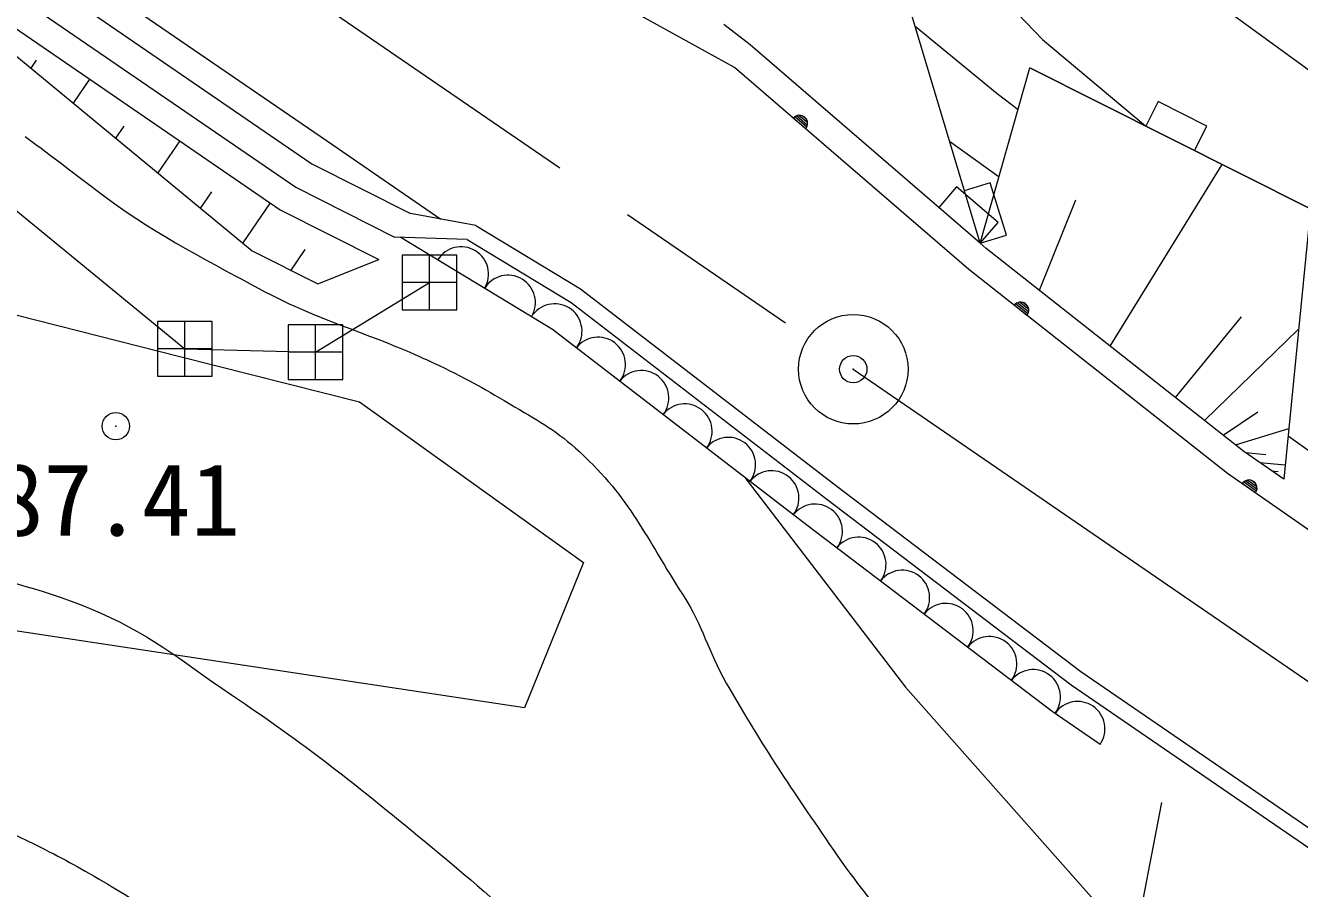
# Model space of a CAD drawing. Units: millimetres, scale not verified. Extents: x 40000 to 680000, y 20000 to 380000.
# Drawn here: x 426343 to 449615, y 286559 to 302322 of the extents above; entities that cross this region are included whole.
import ezdxf
from ezdxf.enums import TextEntityAlignment as Align

# ---------------------------------------------------------------- set-up
doc = ezdxf.new("R2010")
doc.units = ezdxf.units.MM
doc.header["$LTSCALE"] = 1000
doc.header["$PDMODE"] = 32
doc.header["$PDSIZE"] = 500
doc.linetypes.add('CHAIN', pattern=[18.5, 12, -1.5, 3.5, -1.5])
for name, color, linetype, lineweight in [('M-BGD', 7, 'Continuous', 13), ('M-BMK', 2, 'CHAIN', 13), ('M-BMK-ROW', 30, 'Continuous', 13), ('M-STR-STRC', 7, 'Continuous', 13)]:
    doc.layers.add(name, color=color, linetype=linetype, lineweight=lineweight)
doc.styles.add('ＭＳ ゴシック', font='')
doc.styles.get('ＭＳ ゴシック').set_extended_font_data('MS Gothic')

msp = doc.modelspace()

# ---------------------------------------------------------------- linework, layer by layer
at = {"layer": 'M-BGD'}
for p, q in [((424793, 304448), (431574, 299796)), ((424499, 304019), (431280, 299367)), ((424216, 303607), (430997, 298955)), ((443783, 298345), (442204, 303603)), ((424115, 303458), (430486, 298209)), ((426540, 301690), (426439, 301543)), ((449813, 298973), (444691, 301546)), ((427515, 301344), (427214, 300905)), ((440631, 300542), (440469, 300681)), ((428139, 300486), (427988, 300266)), ((440595, 300434), (440367, 300630)), ((440614, 300463), (440394, 300654)), ((440627, 300498), (440426, 300672)), ((440613, 300603), (440532, 300673)), ((429164, 300213), (428763, 299628)), ((443223, 300208), (444127, 299560)), ((431574, 299796), (433376, 298887)), ((446158, 296466), (448205, 299781)), ((429738, 299282), (429538, 298990)), ((431280, 299367), (433082, 298458)), ((430813, 299081), (430313, 298351)), ((444863, 297486), (445530, 299138)), ((430997, 298955), (432799, 298046)), ((434568, 298671), (433376, 298887)), ((434412, 298415), (433082, 298458)), ((430486, 298209), (431681, 297606)), ((431194, 297851), (431454, 298231)), ((422029, 298081), (429163, 296278)), ((431681, 297606), (432799, 298046)), ((444637, 297028), (444401, 297213)), ((444655, 297058), (444426, 297238)), ((444666, 297094), (444458, 297258)), ((444668, 297137), (444500, 297269)), ((444647, 297198), (444564, 297263)), ((447349, 295528), (448557, 297003)), ((447881, 295109), (449597, 296773)), ((429163, 296278), (432443, 295450)), ((432443, 295450), (436535, 292516)), ((448220, 294842), (448855, 295264)), ((448446, 294664), (449420, 294959)), ((448630, 294522), (449000, 294486)), ((448888, 294342), (449355, 294297)), ((449109, 294189), (449225, 294177)), ((448812, 293786), (448566, 293958)), ((448829, 293817), (448589, 293984)), ((448838, 293854), (448620, 294005)), ((448837, 293897), (448661, 294019)), ((448813, 293957), (448725, 294017)), ((436535, 292516), (435459, 289856)), ((435459, 289856), (423903, 291605))]:
    msp.add_line(p, q, dxfattribs=at)
for points in [[(442902, 306499), (443670, 305976), (447344, 303293), (450613, 300908), (453010, 299596), (458923, 296000), (460971, 294369), (463337, 292620)], [(442359, 304738), (444923, 302065), (446799, 300488)], [(488092, 266319), (469403, 279447), (448301, 294142), (443574, 297865), (439295, 301555), (437529, 302530)], [(443783, 298345), (439582, 301968), (439101, 302341)], [(444475, 300784), (444090, 301077), (442594, 302304)], [(443783, 298345), (444691, 301546), (449813, 298973), (449329, 294035)], [(447699, 300036), (447923, 300482), (447030, 300931), (446805, 300484)], [(426339, 300292), (426436, 300221), (426532, 300150), (426629, 300079), (426803, 299949), (426977, 299818), (427150, 299686), (427322, 299553), (427495, 299421), (427669, 299290), (427844, 299161), (428020, 299033), (428198, 298909), (428379, 298788), (428553, 298676), (428729, 298566), (428906, 298459), (429085, 298354), (429265, 298251), (429445, 298149), (429626, 298049), (429808, 297949), (429990, 297850), (430172, 297751), (430281, 297692), (430390, 297633), (430499, 297575), (430608, 297517), (430718, 297460), (430828, 297403), (430939, 297348), (431050, 297293), (431162, 297240), (431275, 297189), (431441, 297115), (431609, 297045), (431777, 296976), (431946, 296909), (432116, 296844), (432286, 296779), (432456, 296714), (432627, 296650), (432797, 296585), (432966, 296518)], [(443783, 298345), (444109, 298723), (443352, 299376), (443025, 298998)], [(443783, 298345), (444261, 298491), (443967, 299447), (443489, 299301)], [(434568, 298671), (436480, 297512), (441162, 293910), (445621, 290524), (467081, 275804), (488383, 260982), (511282, 244820), (518967, 239824)], [(445973, 289192), (445094, 289794), (440616, 293195), (435971, 296768), (433189, 298455)], [(434412, 298415), (436311, 297264), (440980, 293672), (445446, 290281), (466910, 275557), (488210, 260737), (511114, 244572), (518791, 239580)], [(449329, 294035), (448599, 294544), (443892, 298251), (443783, 298345)], [(449407, 294829), (452494, 292626), (455982, 289368)], [(439484, 294066), (442417, 290237), (446426, 285714), (449633, 282111)], [(425763, 287720), (426381, 287429)]]:
    msp.add_lwpolyline(points, dxfattribs=at)
msp.add_circle((441464, 296044), 1000, dxfattribs=at)
for centre, radius, start, end in [((440481, 300532), 150, 319.2242, 139.2242), ((434302, 297780), 500, 328.7719, 148.7719), ((435157, 297262), 500, 328.7719, 148.7719), ((436009, 296739), 500, 322.4332, 142.4332), ((444519, 297120), 150, 321.7801, 141.7801), ((436802, 296129), 500, 322.4332, 142.4332), ((437594, 295519), 500, 322.4332, 142.4332), ((438387, 294910), 500, 322.4332, 142.4332), ((439180, 294300), 500, 322.4332, 142.4332), ((439972, 293690), 500, 322.4332, 142.4332), ((448689, 293872), 150, 325.1484, 145.1484), ((440766, 293081), 500, 322.7886, 142.7886), ((441562, 292477), 500, 322.7886, 142.7886), ((442359, 291872), 500, 322.7886, 142.7886), ((443155, 291267), 500, 322.7886, 142.7886), ((443952, 290662), 500, 322.7886, 142.7886), ((444748, 290057), 500, 322.7886, 142.7886), ((445561, 289475), 500, 325.5507, 145.5507)]:
    msp.add_arc(centre, radius, start, end, dxfattribs=at)
for points, knots in [([(432966, 296518), (433415, 296336), (433540, 296279), (433900, 296109), (434453, 295846), (434749, 295672), (435275, 295359), (435763, 295070), (436052, 294916), (436468, 294532), (437394, 293677), (437673, 292975), (438355, 291915), (438733, 291328), (438796, 290916), (439145, 290311), (439853, 289082), (440301, 288422), (441107, 287254), (441917, 286081), (442505, 285524), (443409, 284423), (445974, 281303), (446849, 280340), (450129, 276563)], [0, 0, 0, 0, 1, 1, 1, 2, 2, 2, 3, 3, 3, 4, 4, 4, 5, 5, 5, 6, 6, 6, 7, 7, 7, 8, 8, 8, 8]), ([(420360, 295592), (420560, 295062), (420675, 294845), (420985, 294435), (421447, 293822), (421871, 293603), (422554, 293255), (424362, 292333), (425628, 292450), (427505, 291680), (428606, 291228), (429122, 290761), (430109, 290095), (431487, 289164), (432219, 288582), (433505, 287528), (435198, 286143), (435732, 285584), (437618, 283726)], [0, 0, 0, 0, 1, 1, 1, 2, 2, 2, 3, 3, 3, 4, 4, 4, 5, 5, 5, 6, 6, 6, 6]), ([(426381, 287429), (427006, 287123), (427186, 287021), (427686, 286732), (428585, 286212), (429048, 285851), (429875, 285223), (431110, 284283), (431799, 283750), (432976, 282738), (434930, 281057), (435523, 280350), (437648, 278079)], [0, 0, 0, 0, 1, 1, 1, 2, 2, 2, 3, 3, 3, 4, 4, 4, 4])]:
    msp.add_open_spline(points, degree=3, knots=knots, dxfattribs=at)
for p in [(441464, 296044), (427992, 295004)]:
    msp.add_point(p, dxfattribs=at)
at = {"layer": 'M-BMK'}
msp.add_line((426208, 306509), (519615, 242433), dxfattribs=at)
at = {"layer": 'M-BMK-ROW'}
for p, q in [((434224, 298127), (433224, 298127)), ((433224, 298127), (433224, 297127)), ((433724, 297127), (433724, 298127)), ((434224, 297127), (434224, 298127)), ((434224, 297627), (433224, 297627)), ((433224, 297127), (434224, 297127)), ((429755, 296915), (428755, 296915)), ((428755, 296915), (428755, 295915)), ((429255, 295915), (429255, 296915)), ((429755, 295915), (429755, 296915)), ((432140, 296855), (431140, 296855)), ((431140, 296855), (431140, 295855)), ((431640, 295855), (431640, 296855)), ((432140, 295855), (432140, 296855)), ((429755, 296415), (428755, 296415)), ((432140, 296355), (431140, 296355)), ((428755, 295915), (429755, 295915)), ((431140, 295855), (432140, 295855))]:
    msp.add_line(p, q, dxfattribs=at)
msp.add_lwpolyline([(362814, 290326), (373625, 290053), (384053, 290836), (389580, 295005), (393333, 296282), (396967, 296029), (398540, 295930), (410494, 299520), (416872, 301127), (422870, 301644), (429255, 296415), (431640, 296355), (433724, 297627)], dxfattribs=at)
at = {"layer": 'M-STR-STRC'}
for p, q in [((425076, 304860), (431857, 300208)), ((431858, 300208), (433929, 298787)), ((441168, 257293), (447102, 288128))]:
    msp.add_line(p, q, dxfattribs=at)

# ---------------------------------------------------------------- texts
at = {"layer": 'M-BGD', "style": 'ＭＳ ゴシック'}
msp.add_text('187.41', height=1320, dxfattribs=at).set_placement((424873, 293663), align=Align.MIDDLE_LEFT)

doc.saveas('drawing.dxf')
